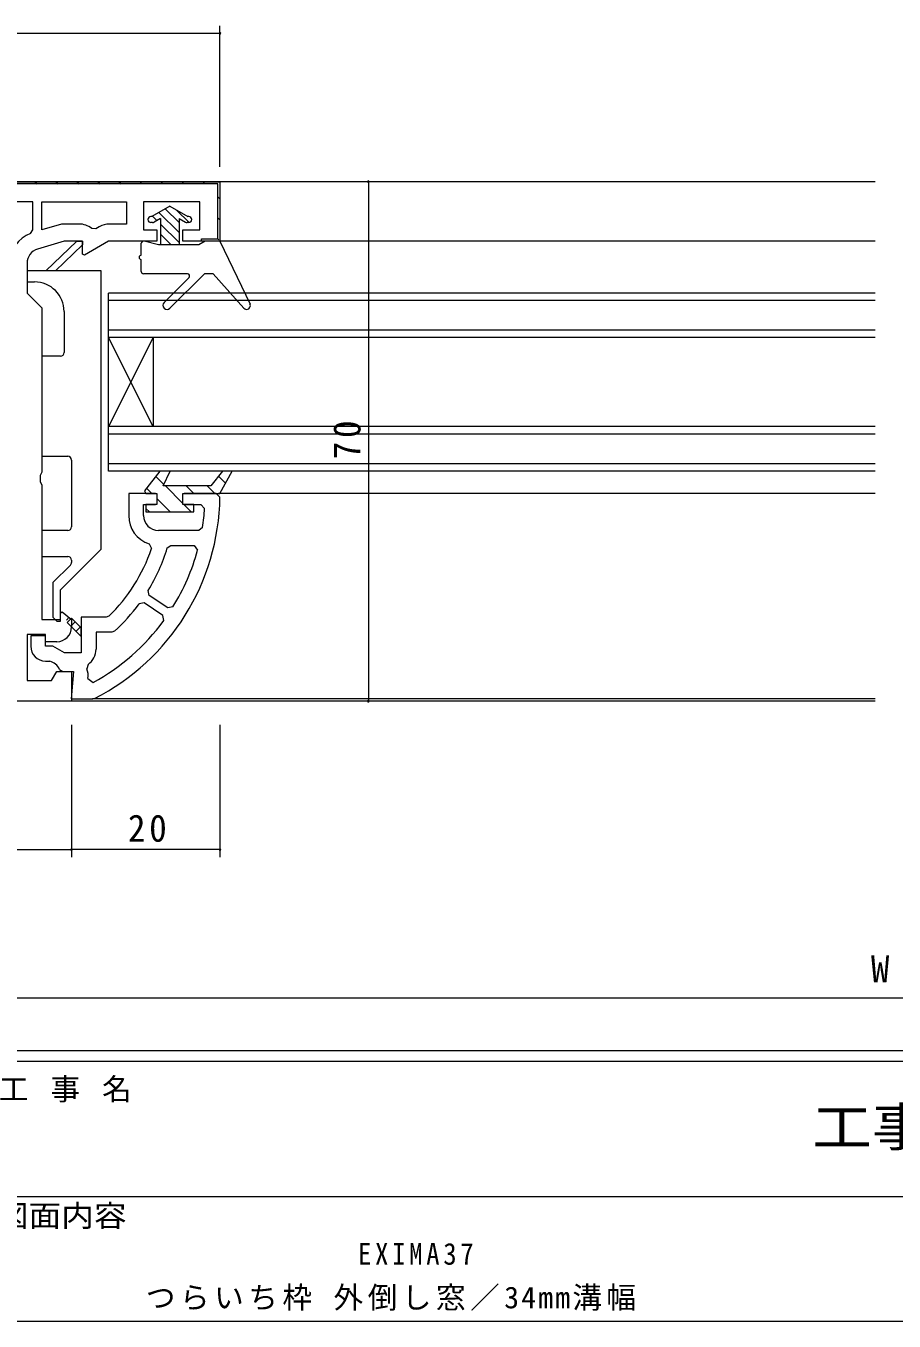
# Model space of a CAD drawing. Units: millimetres on the paper. Extents: x -420 to 373, y -297 to 267.
# Drawn here: x -25 to 92, y -297 to -122.5 of the extents above; entities that cross this region are included whole.
import ezdxf
from ezdxf.enums import TextEntityAlignment as Align

# ---------------------------------------------------------------- set-up
doc = ezdxf.new("R2010")
doc.units = ezdxf.units.MM
for name, color, linetype, lineweight in [('0-1_YKK_ZWAK', 7, 'Continuous', 9), ('0-3_YKK_12', 2, 'Continuous', 9), ('0-4_YKK_D', 6, 'Continuous', 9), ('0-6_YKK_13', 4, 'Continuous', 9), ('0-7_YKK_11', 7, 'Continuous', 9)]:
    doc.layers.add(name, color=color, linetype=linetype, lineweight=lineweight)
doc.layers.add('0-2_USER1', color=3, linetype='Continuous')
doc.styles.add('ＭＳ ゴシック', font='')
doc.styles.get('ＭＳ ゴシック').set_extended_font_data('MS Gothic')

msp = doc.modelspace()

# ---------------------------------------------------------------- linework, layer by layer
at = {"layer": '0-1_YKK_ZWAK'}
for p, q in [((352.3, -260.6), (-417.7, -260.6)), ((314.5, -262), (-417.7, -262)), ((-31.3, -280.199), (97.5, -280.199)), ((-417.7, -297), (314.5, -297))]:
    msp.add_line(p, q, dxfattribs=at)
at = {"layer": '0-3_YKK_12'}
for p, q in [((89.409, -143.458), (-104.367, -143.458)), ((89.409, -151.458), (0.607, -151.458)), ((89.409, -158.458), (-13.893, -158.458)), ((-13.893, -182.458), (-13.893, -158.458)), ((89.409, -159.458), (-13.893, -159.458)), ((89.409, -163.458), (-13.893, -163.458)), ((89.409, -164.458), (-13.893, -164.458)), ((-7.893, -164.458), (-13.893, -176.458)), ((-7.893, -176.458), (-13.893, -164.458)), ((-7.893, -164.458), (-7.893, -176.458)), ((89.409, -176.458), (-13.893, -176.458)), ((89.409, -177.458), (-13.893, -177.458)), ((89.409, -181.458), (-13.893, -181.458)), ((89.409, -182.458), (-13.893, -182.458)), ((89.409, -185.458), (0.931, -185.458)), ((89.409, -213.458), (-59.393, -213.458)), ((89.409, -213.158), (-16.069, -213.158))]:
    msp.add_line(p, q, dxfattribs=at)
at = {"layer": '0-4_YKK_D'}
for p, q in [((-88.893, -123.458), (1.108, -123.458)), ((1.108, -141.458), (1.108, -122.458)), ((21.107, -143.458), (21.107, -213.458)), ((-18.893, -216.662), (-18.893, -234.458)), ((-18.893, -216.662), (-18.893, -234.458)), ((1.105, -216.648), (1.105, -234.458)), ((-49.893, -233.458), (-18.893, -233.458)), ((1.105, -233.458), (-18.893, -233.458)), ((-51.893, -253.458), (234.107, -253.458))]:
    msp.add_line(p, q, dxfattribs=at)
for centre, start, end in [((1.108, -123.458), 0, 180), ((1.108, -123.458), 180, 0), ((21.107, -143.458), 90, 270), ((21.107, -143.458), 270, 90), ((21.107, -213.458), 90, 270), ((21.107, -213.458), 270, 90), ((-18.893, -233.458), 0, 180), ((-18.893, -233.458), 0, 180), ((-18.893, -233.458), 180, 0), ((-18.893, -233.458), 180, 0), ((1.105, -233.458), 0, 180), ((1.105, -233.458), 180, 0)]:
    msp.add_arc(centre, 0.106, start, end, dxfattribs=at)
at = {"layer": '0-6_YKK_13'}
for p, q in [((-8.068, -148.158), (-8.193, -148.158)), ((-5.643, -146.758), (-8.068, -148.158)), ((-7.962, -148.097), (-7.376, -148.683)), ((-7.108, -147.604), (-4.393, -150.319)), ((-6.254, -147.111), (-4.393, -148.972)), ((-5.643, -146.758), (-3.218, -148.158)), ((-4.737, -147.281), (-3.061, -148.957)), ((-3.093, -148.158), (-3.218, -148.158)), ((-7.96, -148.958), (-8.193, -148.958)), ((-6.893, -148.404), (-7.76, -148.905)), ((-6.893, -148.404), (-6.893, -151.958)), ((-6.893, -149.166), (-4.393, -151.666)), ((-4.393, -148.404), (-3.525, -148.905)), ((-4.393, -148.404), (-4.393, -151.958)), ((-3.093, -148.958), (-3.325, -148.958)), ((-22.37, -155.459), (-18.193, -151.459)), ((-18.193, -151.459), (-17.393, -151.459)), ((-17.393, -151.459), (-17.393, -151.959)), ((-9.493, -153.358), (-9.493, -151.758)), ((-7.193, -151.958), (-9.119, -151.467)), ((-6.893, -150.513), (-5.448, -151.958)), ((-0.893, -151.458), (-1.759, -151.958)), ((1.107, -151.458), (-0.893, -151.458)), ((1.107, -151.458), (5.159, -159.943)), ((-17.393, -151.959), (-21.055, -155.459)), ((-1.759, -151.958), (-7.193, -151.958)), ((-6.893, -151.861), (-6.795, -151.958)), ((-9.493, -155.558), (-9.493, -153.958)), ((-24.893, -155.459), (-24.893, -156.959)), ((-14.893, -155.459), (-24.893, -155.459)), ((-24.893, -156.959), (-23.893, -156.959)), ((-14.893, -192.959), (-14.893, -155.459)), ((-3.273, -155.858), (-9.193, -155.858)), ((-3.06, -156.37), (-6.409, -159.719)), ((-5.632, -160.497), (-0.993, -155.858)), ((0.207, -155.858), (-0.993, -155.858)), ((0.207, -155.858), (4.334, -160.491)), ((-19.893, -160.959), (-19.893, -166.459)), ((-18.893, -180.959), (-18.893, -189.959)), ((-20.393, -198.459), (-14.893, -192.959)), ((-19.039, -195.126), (-21.393, -197.479)), ((-18.893, -194.459), (-18.893, -194.772))]:
    msp.add_line(p, q, dxfattribs=at)
for points in [[(-20.393, -166.959), (-22.893, -166.959), (-22.893, -180.459), (-19.393, -180.459)], [(-19.393, -190.459), (-22.893, -190.459), (-22.893, -193.959), (-19.393, -193.959)], [(-21.393, -197.479), (-21.393, -202.159), (-20.893, -202.659), (-20.393, -202.659), (-20.393, -198.459)]]:
    msp.add_lwpolyline(points, dxfattribs=at)
for centre, radius, start, end in [((-8.193, -148.558), 0.4, 90, 270), ((-3.093, -148.558), 0.4, 270, 90), ((-7.96, -148.558), 0.4, 270, 299.99998), ((-3.325, -148.558), 0.4, 239.99998, 270), ((-9.193, -151.758), 0.3, 75.70561, 180), ((-9.493, -153.658), 0.3, 90, 270), ((-23.893, -160.959), 4, 0, 90), ((-9.193, -155.558), 0.3, 180, 270), ((-3.273, -156.158), 0.3, 315, 90), ((-6.02, -160.108), 0.55, 135, 315), ((4.707, -160.158), 0.5, 221.69427, 25.52351), ((-20.393, -166.459), 0.5, 270, 0), ((-19.393, -180.959), 0.5, 0, 90), ((-19.393, -189.959), 0.5, 270, 0), ((-19.393, -194.459), 0.5, 0, 90), ((-19.393, -194.772), 0.5, 315, 0)]:
    msp.add_arc(centre, radius, start, end, dxfattribs=at)
at = {"layer": '0-7_YKK_11'}
for p, q in [((-23.839, -143.458), (-23.539, -143.758)), ((-21.01, -143.458), (-20.71, -143.758)), ((-18.182, -143.458), (-17.882, -143.758)), ((-15.354, -143.458), (-15.054, -143.758)), ((-12.525, -143.458), (-12.225, -143.758)), ((-9.697, -143.458), (-9.397, -143.758)), ((-6.868, -143.458), (-6.568, -143.758)), ((-4.04, -143.458), (-3.74, -143.758)), ((-1.211, -143.458), (-0.911, -143.758)), ((-24.093, -146.158), (-64.593, -146.158)), ((-22.893, -146.158), (-11.493, -146.158)), ((0.807, -145.477), (1.107, -145.777)), ((0.807, -148.305), (1.107, -148.605)), ((0.607, -151.458), (-1.393, -151.458)), ((0.76, -151.087), (0.973, -151.299)), ((-7.548, -183.16), (-6.439, -184.269)), ((0.917, -183.141), (1.868, -184.091)), ((-8.771, -184.766), (-8.079, -185.458)), ((-0.112, -184.458), (-6.527, -184.458)), ((-6.251, -184.458), (-3.88, -186.829)), ((-3.422, -184.458), (-2.422, -185.458)), ((-0.594, -184.458), (0.406, -185.458)), ((-7.393, -186.144), (-5.579, -187.958)), ((0.607, -185.458), (-3.693, -185.458)), ((1.107, -185.966), (0.607, -185.458)), ((-8.893, -187.473), (-8.407, -187.958)), ((-3.763, -186.945), (-2.751, -187.958)), ((-3.693, -186.958), (-1.457, -186.958)), ((-1.457, -186.958), (-0.958, -187.493)), ((-1.247, -190.036), (-1.74, -190.458)), ((-1.74, -190.458), (-7.193, -190.458)), ((-8.431, -192.262), (-8.112, -192.898)), ((-5.983, -192.812), (-5.505, -192.458)), ((-5.505, -192.458), (-2.383, -192.458)), ((-19.591, -202.527), (-19.224, -202.159)), ((-6.472, -202.605), (-6.597, -201.895)), ((-18.983, -203.333), (-18.418, -202.767)), ((-18.276, -204.04), (-17.711, -203.475)), ((-16.642, -208.495), (-16.82, -209.078)), ((-16.701, -210.41), (-15.97, -210.939))]:
    msp.add_line(p, q, dxfattribs=at)
for points in [[(-88.893, -143.458), (1.107, -143.458), (1.107, -151.458), (-3.893, -151.458), (-3.893, -149.958), (-1.593, -149.958), (-1.593, -146.158), (-9.193, -146.158), (-9.193, -149.958), (-7.393, -149.958), (-7.393, -151.458), (-13.893, -151.458), (-17.166, -153.348), (-17.393, -153.217), (-17.393, -151.458), (-19.893, -151.458), (-23.467, -152.531)], [(0.607, -151.458), (-1.393, -151.458), (-1.393, -151.158), (0.807, -151.158), (0.807, -143.758), (-88.593, -143.758), (-88.593, -157.158), (-86.393, -157.158), (-86.393, -157.458), (-88.393, -157.458)], [(-24.093, -146.158), (-64.593, -146.158), (-64.593, -158.258), (-27.193, -158.258), (-27.193, -154.446)], [(-24.416, -150.425), (-24.093, -149.957), (-24.093, -146.158)], [(-22.893, -146.158), (-11.493, -146.158), (-11.493, -149.158), (-13.759, -149.158)], [(-17.893, -149.158), (-20.23, -149.158), (-22.893, -149.957), (-22.893, -146.158)], [(-15.159, -149.533), (-15.608, -149.793), (-16.167, -149.754)], [(-24.893, -154.446), (-24.893, -158.458), (-22.893, -160.458), (-22.893, -182.592), (-23.143, -183.025), (-23.143, -183.891), (-22.893, -184.324), (-22.893, -202.458), (-20.393, -202.458), (-20.393, -201.553), (-20.148, -201.437), (-18.893, -202.458), (-18.893, -203.458)], [(-7.593, -185.458), (-11.193, -185.458), (-11.193, -188.458)], [(-9.193, -188.458), (-9.193, -186.958), (-7.593, -186.958)], [(-5.505, -192.458), (-2.383, -192.458), (-1.9, -193.089)], [(-5.223, -200.748), (-5.927, -200.899), (-8.417, -199.22), (-8.564, -198.545)], [(-6.597, -201.895), (-9.086, -200.216), (-9.768, -200.334)], [(-13.886, -202.017), (-14.234, -202.158), (-17.593, -202.158), (-17.593, -206.958), (-19.834, -206.958), (-21.393, -206.058), (-22.393, -206.058), (-22.393, -204.658), (-24.393, -204.658), (-24.393, -206.058)], [(-13.108, -204.029), (-13.444, -204.158), (-15.593, -204.158), (-15.593, -206.458)], [(-20.893, -205.458), (-22.393, -205.458), (-22.393, -204.458), (-24.893, -204.458), (-24.893, -210.658), (-21.585, -210.658), (-20.893, -209.458), (-18.893, -209.458), (-18.893, -213.458), (-49.893, -213.458)], [(-22.393, -208.058), (-21.95, -208.058), (-21.828, -208.073)], [(-20.501, -209.169), (-20.048, -209.458), (-18.615, -209.458), (-18.938, -213.158), (-16.012, -213.158), (-15.785, -213.103)]]:
    msp.add_lwpolyline(points, dxfattribs=at)
for points in [[(-0.112, -184.458), (-6.527, -184.458), (-5.596, -182.458), (-7.013, -182.458), (-9.047, -185.128), (-8.875, -185.458), (-7.393, -185.458), (-7.393, -186.958), (-8.893, -186.958), (-8.893, -187.958), (-2.393, -187.958), (-2.393, -186.958), (-3.893, -186.958), (-3.893, -185.458), (1.107, -185.458), (2.775, -182.458), (1.45, -182.458)], [(-19.476, -202.841), (-17.593, -204.724), (-17.593, -203.592), (-18.91, -202.275)]]:
    msp.add_lwpolyline(points, close=True, dxfattribs=at)
for centre, radius, start, end in [((-17.893, -151.958), 2.8, 51.94031, 90), ((-13.759, -151.958), 2.8, 89.99998, 120), ((-22.893, -154.446), 4.3, 110.74236, 180.00002), ((-22.893, -154.446), 2, 106.69922, 180), ((-29.889, -185.498), 31, 297.06326, 359.1351), ((-7.193, -188.458), 4, 180, 251.96796), ((-7.193, -188.458), 2, 180, 269.99998), ((-29.889, -185.498), 29, 350.99591, 356.05576), ((-29.889, -185.498), 23, 314.09067, 341.23122), ((-29.889, -185.498), 25, 328.54182, 342.98843), ((-29.889, -185.498), 29, 328.27412, 344.82498), ((-29.889, -185.498), 25, 312.16278, 323.59714), ((-20.893, -203.458), 2, 270, 359.99998), ((-29.889, -185.498), 29, 298.68439, 323.85017), ((-22.393, -206.058), 2, 180, 269.99998), ((-18.093, -206.458), 2.5, 305.45689, 0.00002), ((-22.314, -210.013), 2, 24.96335, 75.9453), ((-19.16, -209.958), 2.5, 349.59135, 20.61668)]:
    msp.add_arc(centre, radius, start, end, dxfattribs=at)

# ---------------------------------------------------------------- texts
at = {"layer": '0-1_YKK_ZWAK', "color": 2, "style": 'ＭＳ ゴシック', "width": 1.15}
msp.add_text('工事', height=5.132, dxfattribs=at).set_placement((80.931, -274.956), align=Align.BOTTOM_LEFT)
at = {"layer": '0-1_YKK_ZWAK', "style": 'ＭＳ ゴシック', "width": 1.1}
msp.add_text('図面内容', height=2.933, dxfattribs=at).set_placement((-29.083, -285.148), align=Align.BOTTOM_LEFT)
at = {"layer": '0-1_YKK_ZWAK', "insert": (-28.688, -267.533), "char_height": 2.933, "attachment_point": 7, "style": 'ＭＳ ゴシック'}
msp.add_mtext('\\T1.16;工\\~事\\~名', dxfattribs=at)
at = {"layer": '0-2_USER1', "color": 7, "char_height": 2.933, "attachment_point": 7, "style": 'ＭＳ ゴシック'}
for s, insert in [('\\T1.28;\\W0.9;EXIMA37\\~', (19.717, -289.449)), ('\\T1.15;つらいち枠\\~外倒し窓／34mm溝幅\\~', (-8.883, -295.625))]:
    msp.add_mtext(s, dxfattribs=dict(at, insert=insert))
at = {"layer": '0-4_YKK_D', "color": 3, "style": 'ＭＳ ゴシック'}
msp.add_text('W', height=3.666, dxfattribs=at).set_placement((88.839, -252.458), align=Align.BOTTOM_LEFT)
at = {"layer": '0-4_YKK_D', "color": 3, "insert": (20.107, -180.858), "char_height": 3.666, "attachment_point": 7, "rotation": 90, "style": 'ＭＳ ゴシック'}
msp.add_mtext('\\T1.21;\\W0.95;70', dxfattribs=at)
at = {"layer": '0-4_YKK_D', "color": 3, "insert": (-11.294, -232.458), "char_height": 3.666, "attachment_point": 7, "style": 'ＭＳ ゴシック'}
msp.add_mtext('\\T1.21;\\W0.95;20', dxfattribs=at)

doc.saveas('drawing.dxf')
